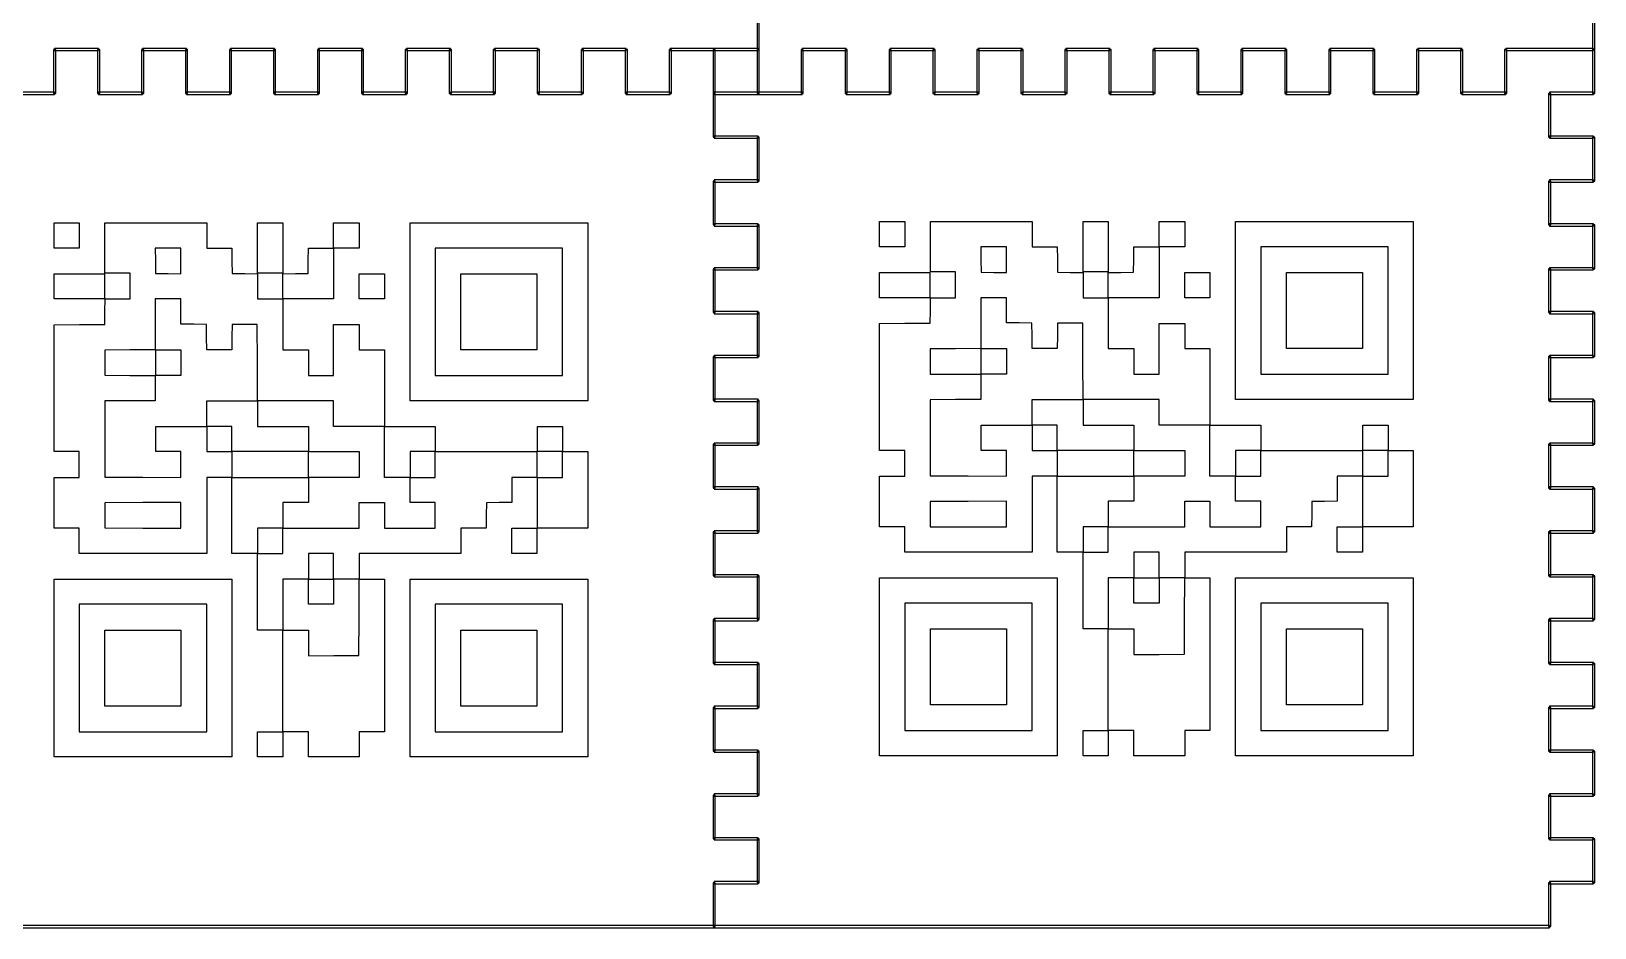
# Model space of a CAD drawing. Extents: x 6 to 181, y 10 to 127.
# Drawn here: x 73.9 to 180.8, y 9.6 to 70.9 of the extents above; entities that cross this region are included whole.
import ezdxf

# ---------------------------------------------------------------- set-up
doc = ezdxf.new("R2010")
doc.units = 0
doc.layers.add('Lag_1', color=7, linetype='CONTINUOUS')

msp = doc.modelspace()

# ---------------------------------------------------------------- linework, layer by layer
at = {"layer": 'Lag_1', "color": 7}
for points in [[(123.520745, 72.610016), (123.520745, 69.614041), (123.670905, 69.614041), (123.670905, 72.610016)], [(180.640456, 72.610016), (180.640456, 69.614041), (180.790616, 69.614041), (180.790616, 72.610016)], [(75.41972, 69.614041), (75.41972, 66.618365), (75.570173, 66.618365), (75.570173, 69.614041)], [(75.4948, 69.689159), (75.4948, 69.539222), (78.501224, 69.539222), (78.501224, 69.689159)], [(78.426144, 69.614041), (78.426144, 66.618365), (78.576304, 66.618365), (78.576304, 69.614041)], [(81.432275, 69.614041), (81.432275, 66.618365), (81.582728, 66.618365), (81.582728, 69.614041)], [(81.507648, 69.689159), (81.507648, 69.539222), (84.513779, 69.539222), (84.513779, 69.689159)], [(84.438699, 69.614041), (84.438699, 66.618365), (84.588859, 66.618365), (84.588859, 69.614041)], [(87.445123, 69.614041), (87.445123, 66.618365), (87.595283, 66.618365), (87.595283, 69.614041)], [(87.520203, 69.689159), (87.520203, 69.539222), (90.526334, 69.539222), (90.526334, 69.689159)], [(90.451254, 69.614041), (90.451254, 66.618365), (90.601707, 66.618365), (90.601707, 69.614041)], [(93.457678, 69.614041), (93.457678, 66.618365), (93.607838, 66.618365), (93.607838, 69.614041)], [(93.532758, 69.689159), (93.532758, 69.539222), (96.539182, 69.539222), (96.539182, 69.689159)], [(96.463809, 69.614041), (96.463809, 66.618365), (96.614262, 66.618365), (96.614262, 69.614041)], [(99.470233, 69.614041), (99.470233, 66.618365), (99.620393, 66.618365), (99.620393, 69.614041)], [(99.545313, 69.689159), (99.545313, 69.539222), (102.551736, 69.539222), (102.551736, 69.689159)], [(102.476657, 69.614041), (102.476657, 66.618365), (102.626816, 66.618365), (102.626816, 69.614041)], [(105.482789, 69.614041), (105.482789, 66.618365), (105.632949, 66.618365), (105.632949, 69.614041)], [(105.557869, 69.689159), (105.557869, 69.539222), (108.564292, 69.539222), (108.564292, 69.689159)], [(108.489212, 69.614041), (108.489212, 66.618365), (108.639372, 66.618365), (108.639372, 69.614041)], [(111.495343, 69.614041), (111.495343, 66.618365), (111.645795, 66.618365), (111.645795, 69.614041)], [(111.570715, 69.689159), (111.570715, 69.539222), (114.576846, 69.539222), (114.576846, 69.689159)], [(114.501766, 69.614041), (114.501766, 66.618365), (114.651926, 66.618365), (114.651926, 69.614041)], [(117.507898, 69.614041), (117.507898, 66.618365), (117.658351, 66.618365), (117.658351, 69.614041)], [(117.583271, 69.689159), (117.583271, 69.539222), (120.589402, 69.539222), (120.589402, 69.689159)], [(120.514322, 69.614041), (120.514322, 66.618365), (120.664482, 66.618365), (120.664482, 69.614041)], [(120.589402, 69.689159), (120.589402, 69.539222), (123.595825, 69.539222), (123.595825, 69.689159)], [(123.520745, 69.614041), (123.520745, 66.618365), (123.670905, 66.618365), (123.670905, 69.614041)], [(126.526877, 69.614041), (126.526877, 66.618365), (126.677037, 66.618365), (126.677037, 69.614041)], [(126.601957, 69.689159), (126.601957, 69.539222), (129.608381, 69.539222), (129.608381, 69.689159)], [(129.533301, 69.614041), (129.533301, 66.618365), (129.68346, 66.618365), (129.68346, 69.614041)], [(132.539724, 69.614041), (132.539724, 66.618365), (132.689884, 66.618365), (132.689884, 69.614041)], [(132.614804, 69.689159), (132.614804, 69.539222), (135.620936, 69.539222), (135.620936, 69.689159)], [(135.545856, 69.614041), (135.545856, 66.618365), (135.696016, 66.618365), (135.696016, 69.614041)], [(138.552279, 69.614041), (138.552279, 66.618365), (138.702439, 66.618365), (138.702439, 69.614041)], [(138.627359, 69.689159), (138.627359, 69.539222), (141.633783, 69.539222), (141.633783, 69.689159)], [(141.55841, 69.614041), (141.55841, 66.618365), (141.708863, 66.618365), (141.708863, 69.614041)], [(144.564835, 69.614041), (144.564835, 66.618365), (144.714995, 66.618365), (144.714995, 69.614041)], [(144.639915, 69.689159), (144.639915, 69.539222), (147.646338, 69.539222), (147.646338, 69.689159)], [(147.570966, 69.614041), (147.570966, 66.618365), (147.721418, 66.618365), (147.721418, 69.614041)], [(150.577389, 69.614041), (150.577389, 66.618365), (150.727549, 66.618365), (150.727549, 69.614041)], [(150.652469, 69.689159), (150.652469, 69.539222), (153.658894, 69.539222), (153.658894, 69.689159)], [(153.583814, 69.614041), (153.583814, 66.618365), (153.733974, 66.618365), (153.733974, 69.614041)], [(156.589945, 69.614041), (156.589945, 66.618365), (156.740104, 66.618365), (156.740104, 69.614041)], [(156.665025, 69.689159), (156.665025, 69.539222), (159.671448, 69.539222), (159.671448, 69.689159)], [(159.596368, 69.614041), (159.596368, 66.618365), (159.746528, 66.618365), (159.746528, 69.614041)], [(162.602793, 69.614041), (162.602793, 66.618365), (162.752953, 66.618365), (162.752953, 69.614041)], [(162.677873, 69.689159), (162.677873, 69.539222), (165.684003, 69.539222), (165.684003, 69.689159)], [(165.608924, 69.614041), (165.608924, 66.618365), (165.759083, 66.618365), (165.759083, 69.614041)], [(168.615347, 69.614041), (168.615347, 66.618365), (168.765507, 66.618365), (168.765507, 69.614041)], [(168.690427, 69.689159), (168.690427, 69.539222), (171.696852, 69.539222), (171.696852, 69.689159)], [(171.621478, 69.614041), (171.621478, 66.618365), (171.771932, 66.618365), (171.771932, 69.614041)], [(174.627902, 69.614041), (174.627902, 66.618365), (174.778062, 66.618365), (174.778062, 69.614041)], [(174.702982, 69.689159), (174.702982, 69.539222), (180.715536, 69.539222), (180.715536, 69.689159)], [(180.640456, 69.614041), (180.640456, 66.618365), (180.790616, 66.618365), (180.790616, 69.614041)], [(72.48867, 66.693184), (72.48867, 66.543546), (75.4948, 66.543546), (75.4948, 66.693184)], [(78.501224, 66.693184), (78.501224, 66.543546), (81.507648, 66.543546), (81.507648, 66.693184)], [(84.513779, 66.693184), (84.513779, 66.543546), (87.520203, 66.543546), (87.520203, 66.693184)], [(90.526334, 66.693184), (90.526334, 66.543546), (93.532758, 66.543546), (93.532758, 66.693184)], [(96.539182, 66.693184), (96.539182, 66.543546), (99.545313, 66.543546), (99.545313, 66.693184)], [(102.551736, 66.693184), (102.551736, 66.543546), (105.557869, 66.543546), (105.557869, 66.693184)], [(108.564292, 66.693184), (108.564292, 66.543546), (111.570715, 66.543546), (111.570715, 66.693184)], [(114.576846, 66.693184), (114.576846, 66.543546), (117.583271, 66.543546), (117.583271, 66.693184)], [(120.514322, 66.618365), (120.514322, 63.622689), (120.664482, 63.622689), (120.664482, 66.618365)], [(120.589402, 66.693184), (120.589402, 66.543546), (123.595825, 66.543546), (123.595825, 66.693184)], [(123.595825, 66.693184), (123.595825, 66.543546), (126.601957, 66.543546), (126.601957, 66.693184)], [(129.608381, 66.693184), (129.608381, 66.543546), (132.614804, 66.543546), (132.614804, 66.693184)], [(135.620936, 66.693184), (135.620936, 66.543546), (138.627359, 66.543546), (138.627359, 66.693184)], [(141.633783, 66.693184), (141.633783, 66.543546), (144.639915, 66.543546), (144.639915, 66.693184)], [(147.646338, 66.693184), (147.646338, 66.543546), (150.652469, 66.543546), (150.652469, 66.693184)], [(153.658894, 66.693184), (153.658894, 66.543546), (156.665025, 66.543546), (156.665025, 66.693184)], [(159.671448, 66.693184), (159.671448, 66.543546), (162.677873, 66.543546), (162.677873, 66.693184)], [(165.684003, 66.693184), (165.684003, 66.543546), (168.690427, 66.543546), (168.690427, 66.693184)], [(171.696852, 66.693184), (171.696852, 66.543546), (174.702982, 66.543546), (174.702982, 66.693184)], [(177.634033, 66.618365), (177.634033, 63.622689), (177.784486, 63.622689), (177.784486, 66.618365)], [(177.709406, 66.693184), (177.709406, 66.543546), (180.715536, 66.543546), (180.715536, 66.693184)], [(120.589402, 63.697508), (120.589402, 63.54787), (123.595825, 63.54787), (123.595825, 63.697508)], [(123.520745, 63.622689), (123.520745, 60.626998), (123.670905, 60.626998), (123.670905, 63.622689)], [(177.709406, 63.697508), (177.709406, 63.54787), (180.715536, 63.54787), (180.715536, 63.697508)], [(180.640456, 63.622689), (180.640456, 60.626998), (180.790616, 60.626998), (180.790616, 63.622689)], [(120.514322, 60.626998), (120.514322, 57.631023), (120.664482, 57.631023), (120.664482, 60.626998)], [(120.589402, 60.701817), (120.589402, 60.552179), (123.595825, 60.552179), (123.595825, 60.701817)], [(177.634033, 60.626998), (177.634033, 57.631023), (177.784486, 57.631023), (177.784486, 60.626998)], [(177.709406, 60.701817), (177.709406, 60.552179), (180.715536, 60.552179), (180.715536, 60.701817)], [(96.320015, 56.912145), (96.320015, 56.05277), (95.441107, 56.05277), (94.562201, 56.05277), (94.562201, 54.31449), (94.562201, 52.57621), (92.823922, 52.57621), (91.085641, 52.57621), (91.085641, 50.83793), (91.085641, 49.09965), (91.964547, 49.09965), (92.843453, 49.09965), (92.843453, 48.220744), (92.843453, 47.341838), (93.702827, 47.341838), (94.562201, 47.341838), (94.562201, 49.080118), (94.562201, 50.818399), (95.441107, 50.818399), (96.320015, 50.818399), (96.320015, 49.959024), (96.320015, 49.09965), (97.179385, 49.09965), (98.038764, 49.09965), (98.038764, 46.482469), (98.038764, 43.865281), (99.777043, 43.865281), (101.515322, 43.865281), (101.515322, 43.005901), (101.515322, 42.146532), (104.991879, 42.146532), (108.468447, 42.146532), (108.468447, 41.267622), (108.468447, 40.388723), (107.609068, 40.388723), (106.749698, 40.388723), (106.749698, 39.530093), (106.749698, 38.671464), (105.880549, 38.660964), (105.011409, 38.650464), (105.000909, 37.781325), (104.990409, 36.912185), (104.13178, 36.912185), (103.273151, 36.912185), (103.273151, 36.052816), (103.273151, 35.193436), (99.796593, 35.193436), (96.320035, 35.193436), (96.320035, 34.314537), (96.320035, 33.435628), (97.179405, 33.435628), (98.038784, 33.435628), (98.038784, 28.220791), (98.038784, 23.005945), (97.179405, 23.005945), (96.320035, 23.005945), (96.320035, 22.146575), (96.320035, 21.287196), (94.581752, 21.287196), (92.843473, 21.287196), (92.843473, 22.146575), (92.843473, 23.005945), (91.964567, 23.005945), (91.085661, 23.005945), (91.085661, 22.146575), (91.085661, 21.287196), (90.226286, 21.287196), (89.366912, 21.287196), (89.366912, 22.146575), (89.366912, 23.005945), (90.226286, 23.005945), (91.085661, 23.005945), (91.085661, 26.482512), (91.085661, 29.95907), (90.226286, 29.95907), (89.366912, 29.95907), (89.366912, 32.576258), (89.366912, 35.193436), (88.487987, 35.193436), (87.609081, 35.193436), (87.609081, 37.791095), (87.609081, 40.388753), (86.749707, 40.388753), (85.890332, 40.388753), (85.890332, 37.791095), (85.890332, 35.193436), (81.534866, 35.193436), (77.1794, 35.193436), (77.1794, 36.052816), (77.1794, 36.912185), (76.320026, 36.912185), (75.460651, 36.912185), (75.460651, 38.650464), (75.460651, 40.388753), (76.320026, 40.388753), (77.1794, 40.388753), (77.1794, 41.267652), (77.1794, 42.146562), (76.320026, 42.146562), (75.460651, 42.146562), (75.460651, 46.482089), (75.460651, 50.817616), (77.189166, 50.827786), (78.917681, 50.837956), (78.928191, 51.707095), (78.938701, 52.576236), (79.797327, 52.576236), (80.655955, 52.576236), (80.655955, 53.455115), (80.655955, 54.334022), (79.796586, 54.334022), (78.937212, 54.334022), (78.937212, 56.05277), (78.937212, 57.771519), (82.413772, 57.771519), (85.890332, 57.771519), (85.890332, 56.912145), (85.890332, 56.05277), (86.74896, 56.05277), (87.607586, 56.05277), (87.618096, 55.18363), (87.628606, 54.31449), (88.497747, 54.30398), (89.366886, 54.29347), (89.366886, 53.434843), (89.366886, 52.576216), (90.22626, 52.576216), (91.085635, 52.576216), (91.085635, 53.434837), (91.085635, 54.293464), (91.954775, 54.303974), (92.823916, 54.314484), (92.834426, 55.183624), (92.844936, 56.052764), (93.703562, 56.052764), (94.562189, 56.052764), (94.562189, 56.912139), (94.562189, 57.771513), (95.441095, 57.771513), (96.320005, 57.771513)], [(77.1794, 56.912145), (77.1794, 56.05277), (76.320026, 56.05277), (75.460651, 56.05277), (75.460651, 56.912145), (75.460651, 57.771519), (76.320026, 57.771519), (77.1794, 57.771519)], [(91.085641, 56.05277), (91.085641, 54.334022), (90.226266, 54.334022), (89.366892, 54.334022), (89.366892, 56.05277), (89.366892, 57.771519), (90.226266, 57.771519), (91.085641, 57.771519)], [(111.945005, 51.697304), (111.945005, 45.623089), (105.870789, 45.623089), (99.796573, 45.623089), (99.796573, 51.697304), (99.796573, 57.771519), (105.870789, 57.771519), (111.945005, 57.771519)], [(152.758367, 56.997995), (152.758367, 56.13862), (151.879458, 56.13862), (151.000549, 56.13862), (151.000549, 54.400339), (151.000549, 52.66206), (149.26227, 52.66206), (147.523991, 52.66206), (147.523991, 50.92378), (147.523991, 49.1855), (148.4029, 49.1855), (149.2818, 49.1855), (149.2818, 48.306594), (149.2818, 47.427688), (150.141179, 47.427688), (151.000549, 47.427688), (151.000549, 49.165968), (151.000549, 50.904249), (151.879458, 50.904249), (152.758367, 50.904249), (152.758367, 50.044874), (152.758367, 49.1855), (153.617737, 49.1855), (154.477116, 49.1855), (154.477116, 46.568319), (154.477116, 43.95113), (156.215395, 43.95113), (157.953674, 43.95113), (157.953674, 43.091751), (157.953674, 42.232382), (161.430232, 42.232382), (164.906789, 42.232382), (164.906789, 41.353472), (164.906789, 40.474573), (164.04742, 40.474573), (163.18804, 40.474573), (163.18804, 39.615943), (163.18804, 38.757314), (162.318901, 38.746814), (161.449762, 38.736314), (161.439262, 37.867175), (161.428762, 36.998035), (160.570132, 36.998035), (159.711503, 36.998035), (159.711503, 36.138666), (159.711503, 35.279286), (156.234945, 35.279286), (152.758387, 35.279286), (152.758387, 34.400387), (152.758387, 33.521477), (153.617757, 33.521477), (154.477136, 33.521477), (154.477136, 28.306641), (154.477136, 23.091794), (153.617757, 23.091794), (152.758387, 23.091794), (152.758387, 22.232425), (152.758387, 21.373046), (151.020109, 21.373046), (149.28182, 21.373046), (149.28182, 22.232425), (149.28182, 23.091794), (148.40292, 23.091794), (147.524011, 23.091794), (147.524011, 22.232425), (147.524011, 21.373046), (146.664641, 21.373046), (145.805262, 21.373046), (145.805262, 22.232425), (145.805262, 23.091794), (146.664641, 23.091794), (147.524011, 23.091794), (147.524011, 26.568362), (147.524011, 30.04492), (146.664641, 30.04492), (145.805262, 30.04492), (145.805262, 32.662108), (145.805262, 35.279286), (144.926363, 35.279286), (144.047453, 35.279286), (144.047453, 37.876945), (144.047453, 40.474603), (143.188074, 40.474603), (142.328704, 40.474603), (142.328704, 37.876945), (142.328704, 35.279286), (137.973237, 35.279286), (133.61777, 35.279286), (133.61777, 36.138666), (133.61777, 36.998035), (132.758401, 36.998035), (131.899021, 36.998035), (131.899021, 38.736314), (131.899021, 40.474603), (132.758401, 40.474603), (133.61777, 40.474603), (133.61777, 41.353502), (133.61777, 42.232412), (132.758401, 42.232412), (131.899021, 42.232412), (131.899021, 46.567939), (131.899021, 50.903466), (133.62754, 50.913636), (135.356049, 50.923806), (135.366549, 51.792945), (135.377049, 52.662086), (136.235678, 52.662086), (137.094298, 52.662086), (137.094298, 53.540991), (137.094298, 54.419897), (136.234928, 54.419897), (135.375549, 54.419897), (135.375549, 56.138646), (135.375549, 57.857395), (138.852117, 57.857395), (142.328674, 57.857395), (142.328674, 56.998021), (142.328674, 56.138646), (143.187304, 56.138646), (144.045933, 56.138646), (144.056433, 55.269506), (144.066933, 54.400365), (144.936073, 54.389855), (145.805212, 54.379345), (145.805212, 53.520719), (145.805212, 52.662092), (146.664591, 52.662092), (147.523961, 52.662092), (147.523961, 53.520687), (147.523961, 54.379313), (148.3931, 54.389823), (149.26224, 54.400333), (149.27274, 55.269474), (149.28324, 56.138614), (150.141869, 56.138614), (151.000489, 56.138614), (151.000489, 56.997989), (151.000489, 57.857363), (151.879398, 57.857363), (152.758307, 57.857363)], [(133.61777, 56.997995), (133.61777, 56.13862), (132.758401, 56.13862), (131.899021, 56.13862), (131.899021, 56.997995), (131.899021, 57.857369), (132.758401, 57.857369), (133.61777, 57.857369)], [(147.524011, 56.13862), (147.524011, 54.419871), (146.664641, 54.419871), (145.805262, 54.419871), (145.805262, 56.13862), (145.805262, 57.857369), (146.664641, 57.857369), (147.524011, 57.857369)], [(168.383357, 51.783154), (168.383357, 45.708939), (162.309141, 45.708939), (156.234925, 45.708939), (156.234925, 51.783154), (156.234925, 57.857369), (162.309141, 57.857369), (168.383357, 57.857369)], [(120.589402, 57.706141), (120.589402, 57.556204), (123.595825, 57.556204), (123.595825, 57.706141)], [(123.520745, 57.631023), (123.520745, 54.635347), (123.670905, 54.635347), (123.670905, 57.631023)], [(177.709406, 57.706141), (177.709406, 57.556204), (180.715536, 57.556204), (180.715536, 57.706141)], [(180.640456, 57.631023), (180.640456, 54.635347), (180.790616, 54.635347), (180.790616, 57.631023)], [(82.383728, 55.18363), (82.394238, 54.31449), (83.263378, 54.30398), (84.132517, 54.29347), (84.132517, 55.173117), (84.132517, 56.05277), (83.252868, 56.05277), (82.373215, 56.05277)], [(101.515322, 51.697304), (101.515322, 47.341838), (105.870789, 47.341838), (110.226256, 47.341838), (110.226256, 51.697304), (110.226256, 56.05277), (105.870789, 56.05277), (101.515322, 56.05277)], [(138.822077, 55.26948), (138.832577, 54.400339), (139.701716, 54.389829), (140.570856, 54.379319), (140.570856, 55.258973), (140.570856, 56.138626), (139.691196, 56.138626), (138.811547, 56.138626)], [(157.953674, 51.783154), (157.953674, 47.427688), (162.309141, 47.427688), (166.664608, 47.427688), (166.664608, 51.783154), (166.664608, 56.13862), (162.309141, 56.13862), (157.953674, 56.13862)], [(120.514322, 54.635347), (120.514322, 51.639671), (120.664482, 51.639671), (120.664482, 54.635347)], [(120.589402, 54.710166), (120.589402, 54.560528), (123.595825, 54.560528), (123.595825, 54.710166)], [(177.634033, 54.635347), (177.634033, 51.639671), (177.784486, 51.639671), (177.784486, 54.635347)], [(177.709406, 54.710166), (177.709406, 54.560528), (180.715536, 54.560528), (180.715536, 54.710166)], [(78.898149, 53.435584), (78.898149, 52.57621), (77.1794, 52.57621), (75.460651, 52.57621), (75.460651, 53.435584), (75.460651, 54.294959), (77.1794, 54.294959), (78.898149, 54.294959)], [(98.038764, 53.435584), (98.038764, 52.57621), (97.179385, 52.57621), (96.320015, 52.57621), (96.320015, 53.435584), (96.320015, 54.294959), (97.179385, 54.294959), (98.038764, 54.294959)], [(108.468447, 51.697304), (108.468447, 49.09965), (105.870789, 49.09965), (103.273131, 49.09965), (103.273131, 51.697304), (103.273131, 54.294959), (105.870789, 54.294959), (108.468447, 54.294959)], [(135.336519, 53.521434), (135.336519, 52.66206), (133.61777, 52.66206), (131.899021, 52.66206), (131.899021, 53.521434), (131.899021, 54.380808), (133.61777, 54.380808), (135.336519, 54.380808)], [(154.477136, 53.521434), (154.477136, 52.66206), (153.617757, 52.66206), (152.758387, 52.66206), (152.758387, 53.521434), (152.758387, 54.380808), (153.617757, 54.380808), (154.477136, 54.380808)], [(164.906789, 51.783154), (164.906789, 49.1855), (162.309141, 49.1855), (159.711483, 49.1855), (159.711483, 51.783154), (159.711483, 54.380808), (162.309141, 54.380808), (164.906789, 54.380808)], [(82.374728, 50.838336), (82.374728, 49.100462), (80.646213, 49.090292), (78.917699, 49.080122), (78.917699, 48.220748), (78.917699, 47.361368), (80.646213, 47.351168), (82.374728, 47.340968), (82.374728, 46.482409), (82.374728, 45.623839), (80.646213, 45.613639), (78.917699, 45.603439), (78.917699, 43.005781), (78.917699, 40.408133), (81.525119, 40.398033), (84.132538, 40.388033), (84.132538, 41.267212), (84.132538, 42.146402), (83.273164, 42.146402), (82.41379, 42.146402), (82.41379, 43.005771), (82.41379, 43.865151), (84.15207, 43.865151), (85.89035, 43.865151), (85.89035, 43.005771), (85.89035, 42.146402), (86.749725, 42.146402), (87.609099, 42.146402), (87.609099, 41.267492), (87.609099, 40.388593), (90.226284, 40.388593), (92.843471, 40.388593), (92.843471, 39.529213), (92.843471, 38.669844), (91.964565, 38.669844), (91.085659, 38.669844), (91.085659, 37.790935), (91.085659, 36.912025), (90.226284, 36.912025), (89.36691, 36.912025), (89.36691, 36.052656), (89.36691, 35.193276), (90.226284, 35.193276), (91.085659, 35.193276), (91.085659, 36.052656), (91.085659, 36.912025), (93.702845, 36.912025), (96.320035, 36.912025), (96.320035, 37.790935), (96.320035, 38.669844), (97.179405, 38.669844), (98.038784, 38.669844), (98.038784, 37.790935), (98.038784, 36.912025), (99.777063, 36.912025), (101.515342, 36.912025), (101.515342, 37.790935), (101.515342, 38.669844), (100.655972, 38.669844), (99.796593, 38.669844), (99.796593, 39.529213), (99.796593, 40.388593), (100.655972, 40.388593), (101.515342, 40.388593), (101.515342, 41.267492), (101.515342, 42.146402), (100.655972, 42.146402), (99.796593, 42.146402), (99.796593, 41.267492), (99.796593, 40.388593), (98.917684, 40.388593), (98.038784, 40.388593), (98.038784, 42.126872), (98.038784, 43.865151), (96.300505, 43.865151), (94.562219, 43.865151), (94.562219, 44.74405), (94.562219, 45.622959), (91.964842, 45.622959), (89.367464, 45.622959), (89.357424, 48.230384), (89.347384, 50.837804), (88.48801, 50.837804), (87.628635, 50.837804), (87.618125, 49.968663), (87.607615, 49.099524), (86.749736, 49.099524), (85.891856, 49.099524), (85.881346, 49.968663), (85.870836, 50.837804), (85.001696, 50.848314), (84.132556, 50.858824), (84.132556, 51.71745), (84.132556, 52.576078), (83.25365, 52.576078), (82.374745, 52.576078)], [(138.813077, 50.924186), (138.813077, 49.186312), (137.084568, 49.176142), (135.356049, 49.165972), (135.356049, 48.306598), (135.356049, 47.447218), (137.084568, 47.437018), (138.813077, 47.426818), (138.813077, 46.568259), (138.813077, 45.709689), (137.084568, 45.699489), (135.356049, 45.689289), (135.356049, 43.091631), (135.356049, 40.493983), (137.963477, 40.483983), (140.570896, 40.473983), (140.570896, 41.353162), (140.570896, 42.232352), (139.711516, 42.232352), (138.852147, 42.232352), (138.852147, 43.091721), (138.852147, 43.9511), (140.590426, 43.9511), (142.328704, 43.9511), (142.328704, 43.091721), (142.328704, 42.232352), (143.188074, 42.232352), (144.047453, 42.232352), (144.047453, 41.353442), (144.047453, 40.474543), (146.664641, 40.474543), (149.28182, 40.474543), (149.28182, 39.615163), (149.28182, 38.755794), (148.40292, 38.755794), (147.524011, 38.755794), (147.524011, 37.876885), (147.524011, 36.997975), (146.664641, 36.997975), (145.805262, 36.997975), (145.805262, 36.138606), (145.805262, 35.279226), (146.664641, 35.279226), (147.524011, 35.279226), (147.524011, 36.138606), (147.524011, 36.997975), (150.141199, 36.997975), (152.758387, 36.997975), (152.758387, 37.876885), (152.758387, 38.755794), (153.617757, 38.755794), (154.477136, 38.755794), (154.477136, 37.876885), (154.477136, 36.997975), (156.215415, 36.997975), (157.953694, 36.997975), (157.953694, 37.876885), (157.953694, 38.755794), (157.094314, 38.755794), (156.234945, 38.755794), (156.234945, 39.615163), (156.234945, 40.474543), (157.094314, 40.474543), (157.953694, 40.474543), (157.953694, 41.353442), (157.953694, 42.232352), (157.094314, 42.232352), (156.234945, 42.232352), (156.234945, 41.353442), (156.234945, 40.474543), (155.356036, 40.474543), (154.477136, 40.474543), (154.477136, 42.212822), (154.477136, 43.9511), (152.738857, 43.9511), (151.000569, 43.9511), (151.000569, 44.83), (151.000569, 45.708909), (148.4032, 45.708909), (145.805822, 45.708909), (145.795722, 48.316334), (145.785722, 50.923754), (144.926353, 50.923754), (144.066973, 50.923754), (144.056473, 50.054613), (144.045973, 49.185474), (143.188084, 49.185474), (142.330204, 49.185474), (142.319704, 50.054613), (142.309204, 50.923754), (141.440065, 50.934264), (140.570926, 50.944774), (140.570926, 51.8034), (140.570926, 52.662028), (139.692016, 52.662028), (138.813107, 52.662028)], [(120.589402, 51.71449), (120.589402, 51.564852), (123.595825, 51.564852), (123.595825, 51.71449)], [(123.520745, 51.639671), (123.520745, 48.64398), (123.670905, 48.64398), (123.670905, 51.639671)], [(177.709406, 51.71449), (177.709406, 51.564852), (180.715536, 51.564852), (180.715536, 51.71449)], [(180.640456, 51.639671), (180.640456, 48.64398), (180.790616, 48.64398), (180.790616, 51.639671)], [(140.570896, 48.306594), (140.570896, 47.427688), (139.711516, 47.427688), (138.852147, 47.427688), (138.852147, 48.306594), (138.852147, 49.1855), (139.711516, 49.1855), (140.570896, 49.1855)], [(84.132538, 48.220744), (84.132538, 47.341838), (83.273164, 47.341838), (82.41379, 47.341838), (82.41379, 48.220744), (82.41379, 49.09965), (83.273164, 49.09965), (84.132538, 49.09965)], [(120.514322, 48.64398), (120.514322, 45.64802), (120.664482, 45.64802), (120.664482, 48.64398)], [(120.589402, 48.718799), (120.589402, 48.569161), (123.595825, 48.569161), (123.595825, 48.718799)], [(177.634033, 48.64398), (177.634033, 45.64802), (177.784486, 45.64802), (177.784486, 48.64398)], [(177.709406, 48.718799), (177.709406, 48.569161), (180.715536, 48.569161), (180.715536, 48.718799)], [(89.36691, 44.74418), (89.36691, 43.865281), (91.105191, 43.865281), (92.843471, 43.865281), (92.843471, 43.005901), (92.843471, 42.146532), (94.58175, 42.146532), (96.320035, 42.146532), (96.320035, 41.267622), (96.320035, 40.388723), (94.58175, 40.388723), (92.843471, 40.388723), (92.843471, 41.267622), (92.843471, 42.146532), (90.226266, 42.146532), (87.609081, 42.146532), (87.609081, 43.005901), (87.609081, 43.865281), (86.749707, 43.865281), (85.890332, 43.865281), (85.890332, 44.74418), (85.890332, 45.623089), (87.628612, 45.623089), (89.366892, 45.623089)], [(120.589402, 45.723123), (120.589402, 45.573201), (123.595825, 45.573201), (123.595825, 45.723123)], [(123.520745, 45.64802), (123.520745, 42.652329), (123.670905, 42.652329), (123.670905, 45.64802)], [(145.805262, 44.83003), (145.805262, 43.95113), (147.543541, 43.95113), (149.28182, 43.95113), (149.28182, 43.091751), (149.28182, 42.232382), (151.020109, 42.232382), (152.758387, 42.232382), (152.758387, 41.353472), (152.758387, 40.474573), (151.020109, 40.474573), (149.28182, 40.474573), (149.28182, 41.353472), (149.28182, 42.232382), (146.664641, 42.232382), (144.047453, 42.232382), (144.047453, 43.091751), (144.047453, 43.95113), (143.188074, 43.95113), (142.328704, 43.95113), (142.328704, 44.83003), (142.328704, 45.708939), (144.066983, 45.708939), (145.805262, 45.708939)], [(177.709406, 45.723123), (177.709406, 45.573201), (180.715536, 45.573201), (180.715536, 45.723123)], [(180.640456, 45.64802), (180.640456, 42.652329), (180.790616, 42.652329), (180.790616, 45.64802)], [(110.226256, 43.005901), (110.226256, 42.146532), (111.085625, 42.146532), (111.945005, 42.146532), (111.945005, 39.529343), (111.945005, 36.912155), (110.226256, 36.912155), (108.507507, 36.912155), (108.507507, 38.650434), (108.507507, 40.388723), (109.366877, 40.388723), (110.226256, 40.388723), (110.226256, 41.267622), (110.226256, 42.146532), (109.366877, 42.146532), (108.507507, 42.146532), (108.507507, 43.005901), (108.507507, 43.865281), (109.366877, 43.865281), (110.226256, 43.865281)], [(166.664628, 43.091751), (166.664628, 42.232382), (167.523997, 42.232382), (168.383377, 42.232382), (168.383377, 39.615193), (168.383377, 36.998005), (166.664628, 36.998005), (164.945879, 36.998005), (164.945879, 38.736284), (164.945879, 40.474573), (165.805249, 40.474573), (166.664628, 40.474573), (166.664628, 41.353472), (166.664628, 42.232382), (165.805249, 42.232382), (164.945879, 42.232382), (164.945879, 43.091751), (164.945879, 43.95113), (165.805249, 43.95113), (166.664628, 43.95113)], [(120.514322, 42.652329), (120.514322, 39.655187), (120.664482, 39.655187), (120.664482, 42.652329)], [(120.589402, 42.727148), (120.589402, 42.57751), (123.595825, 42.57751), (123.595825, 42.727148)], [(177.634033, 42.652329), (177.634033, 39.655187), (177.784486, 39.655187), (177.784486, 42.652329)], [(177.709406, 42.727148), (177.709406, 42.57751), (180.715536, 42.57751), (180.715536, 42.727148)], [(120.589402, 39.730006), (120.589402, 39.580368), (123.595825, 39.580368), (123.595825, 39.730006)], [(123.520745, 39.655187), (123.520745, 36.659511), (123.670905, 36.659511), (123.670905, 39.655187)], [(177.709406, 39.730006), (177.709406, 39.580368), (180.715536, 39.580368), (180.715536, 39.730006)], [(180.640456, 39.655187), (180.640456, 36.659511), (180.790616, 36.659511), (180.790616, 39.655187)], [(78.917699, 37.791065), (78.917699, 36.931685), (81.525119, 36.921685), (84.132538, 36.911685), (84.132538, 37.791145), (84.132538, 38.670604), (81.525119, 38.660604), (78.917699, 38.650504)], [(135.356049, 37.876915), (135.356049, 37.017535), (137.963477, 37.007535), (140.570896, 36.997535), (140.570896, 37.876995), (140.570896, 38.756454), (137.963477, 38.746454), (135.356049, 38.736454)], [(108.468447, 36.052786), (108.468447, 35.193406), (107.609068, 35.193406), (106.749698, 35.193406), (106.749698, 36.052786), (106.749698, 36.912155), (107.609068, 36.912155), (108.468447, 36.912155)], [(120.514322, 36.659511), (120.514322, 33.663536), (120.664482, 33.663536), (120.664482, 36.659511)], [(120.589402, 36.73433), (120.589402, 36.584393), (123.595825, 36.584393), (123.595825, 36.73433)], [(164.906809, 36.138636), (164.906809, 35.279256), (164.04744, 35.279256), (163.18806, 35.279256), (163.18806, 36.138636), (163.18806, 36.998005), (164.04744, 36.998005), (164.906809, 36.998005)], [(177.634033, 36.659511), (177.634033, 33.663536), (177.784486, 33.663536), (177.784486, 36.659511)], [(177.709406, 36.73433), (177.709406, 36.584393), (180.715536, 36.584393), (180.715536, 36.73433)], [(149.28182, 34.400357), (149.28182, 33.521447), (148.40292, 33.521447), (147.524011, 33.521447), (147.524011, 31.783169), (147.524011, 30.04489), (148.40292, 30.04489), (149.28182, 30.04489), (149.28182, 29.16558), (149.28182, 28.286261), (151.010339, 28.296461), (152.738857, 28.306661), (152.748857, 30.914079), (152.758857, 33.521497), (151.879678, 33.521497), (151.000489, 33.521497), (151.000489, 34.400407), (151.000489, 35.279306), (150.141119, 35.279306), (149.28174, 35.279306)], [(92.843471, 34.314507), (92.843471, 33.435598), (91.964565, 33.435598), (91.085659, 33.435598), (91.085659, 31.697319), (91.085659, 29.95904), (91.964565, 29.95904), (92.843471, 29.95904), (92.843471, 29.07973), (92.843471, 28.200411), (94.571985, 28.210611), (96.300505, 28.220811), (96.310505, 30.828229), (96.320505, 33.435648), (95.441322, 33.435648), (94.562139, 33.435648), (94.562139, 34.314557), (94.562139, 35.193456), (93.702827, 35.193456), (92.843453, 35.193456)], [(87.609081, 27.361382), (87.609081, 21.287166), (81.534866, 21.287166), (75.460651, 21.287166), (75.460651, 27.361382), (75.460651, 33.435598), (81.534866, 33.435598), (87.609081, 33.435598)], [(94.562219, 32.576228), (94.562219, 31.716849), (93.702827, 31.716849), (92.843453, 31.716849), (92.843453, 32.576228), (92.843453, 33.435598), (93.702827, 33.435598), (94.562201, 33.435598)], [(111.945005, 27.361382), (111.945005, 21.287166), (105.870789, 21.287166), (99.796573, 21.287166), (99.796573, 27.361382), (99.796573, 33.435598), (105.870789, 33.435598), (111.945005, 33.435598)], [(120.589402, 33.738654), (120.589402, 33.588717), (123.595825, 33.588717), (123.595825, 33.738654)], [(123.520745, 33.663536), (123.520745, 30.66786), (123.670905, 30.66786), (123.670905, 33.663536)], [(144.047453, 27.447232), (144.047453, 21.373016), (137.973237, 21.373016), (131.899021, 21.373016), (131.899021, 27.447232), (131.899021, 33.521447), (137.973237, 33.521447), (144.047453, 33.521447)], [(151.000569, 32.662078), (151.000569, 31.802699), (150.141199, 31.802699), (149.28182, 31.802699), (149.28182, 32.662078), (149.28182, 33.521447), (150.141199, 33.521447), (151.000569, 33.521447)], [(168.383377, 27.447232), (168.383377, 21.373016), (162.309161, 21.373016), (156.234945, 21.373016), (156.234945, 27.447232), (156.234945, 33.521447), (162.309161, 33.521447), (168.383377, 33.521447)], [(177.709406, 33.738654), (177.709406, 33.588717), (180.715536, 33.588717), (180.715536, 33.738654)], [(180.640456, 33.663536), (180.640456, 30.66786), (180.790616, 30.66786), (180.790616, 33.663536)], [(77.1794, 27.361382), (77.1794, 23.005915), (81.534866, 23.005915), (85.890332, 23.005915), (85.890332, 27.361382), (85.890332, 31.716849), (81.534866, 31.716849), (77.1794, 31.716849)], [(101.515322, 27.361382), (101.515322, 23.005915), (105.870789, 23.005915), (110.226256, 23.005915), (110.226256, 27.361382), (110.226256, 31.716849), (105.870789, 31.716849), (101.515322, 31.716849)], [(133.61777, 27.447232), (133.61777, 23.091764), (137.973237, 23.091764), (142.328704, 23.091764), (142.328704, 27.447232), (142.328704, 31.802699), (137.973237, 31.802699), (133.61777, 31.802699)], [(157.953694, 27.447232), (157.953694, 23.091764), (162.309161, 23.091764), (166.664628, 23.091764), (166.664628, 27.447232), (166.664628, 31.802699), (162.309161, 31.802699), (157.953694, 31.802699)], [(84.13252, 27.361382), (84.13252, 24.763733), (81.534866, 24.763733), (78.937212, 24.763733), (78.937212, 27.361382), (78.937212, 29.95904), (81.534866, 29.95904), (84.13252, 29.95904)], [(108.468447, 27.361382), (108.468447, 24.763733), (105.870789, 24.763733), (103.273131, 24.763733), (103.273131, 27.361382), (103.273131, 29.95904), (105.870789, 29.95904), (108.468447, 29.95904)], [(120.514322, 30.66786), (120.514322, 27.672184), (120.664482, 27.672184), (120.664482, 30.66786)], [(120.589402, 30.742679), (120.589402, 30.593041), (123.595825, 30.593041), (123.595825, 30.742679)], [(140.570896, 27.447232), (140.570896, 24.849583), (137.973237, 24.849583), (135.375579, 24.849583), (135.375579, 27.447232), (135.375579, 30.04489), (137.973237, 30.04489), (140.570896, 30.04489)], [(164.906809, 27.447232), (164.906809, 24.849583), (162.309161, 24.849583), (159.711503, 24.849583), (159.711503, 27.447232), (159.711503, 30.04489), (162.309161, 30.04489), (164.906809, 30.04489)], [(177.634033, 30.66786), (177.634033, 27.672184), (177.784486, 27.672184), (177.784486, 30.66786)], [(177.709406, 30.742679), (177.709406, 30.593041), (180.715536, 30.593041), (180.715536, 30.742679)], [(120.589402, 27.747003), (120.589402, 27.597365), (123.595825, 27.597365), (123.595825, 27.747003)], [(123.520745, 27.672184), (123.520745, 24.676493), (123.670905, 24.676493), (123.670905, 27.672184)], [(177.709406, 27.747003), (177.709406, 27.597365), (180.715536, 27.597365), (180.715536, 27.747003)], [(180.640456, 27.672184), (180.640456, 24.676493), (180.790616, 24.676493), (180.790616, 27.672184)], [(120.514322, 24.676493), (120.514322, 21.680518), (120.664482, 21.680518), (120.664482, 24.676493)], [(120.589402, 24.751312), (120.589402, 24.601674), (123.595825, 24.601674), (123.595825, 24.751312)], [(177.634033, 24.676493), (177.634033, 21.680518), (177.784486, 21.680518), (177.784486, 24.676493)], [(177.709406, 24.751312), (177.709406, 24.601674), (180.715536, 24.601674), (180.715536, 24.751312)], [(120.589402, 21.755636), (120.589402, 21.605699), (123.595825, 21.605699), (123.595825, 21.755636)], [(123.520745, 21.680518), (123.520745, 18.684842), (123.670905, 18.684842), (123.670905, 21.680518)], [(177.709406, 21.755636), (177.709406, 21.605699), (180.715536, 21.605699), (180.715536, 21.755636)], [(180.640456, 21.680518), (180.640456, 18.684842), (180.790616, 18.684842), (180.790616, 21.680518)], [(120.514322, 18.684842), (120.514322, 15.689166), (120.664482, 15.689166), (120.664482, 18.684842)], [(120.589402, 18.759661), (120.589402, 18.610023), (123.595825, 18.610023), (123.595825, 18.759661)], [(177.634033, 18.684842), (177.634033, 15.689166), (177.784486, 15.689166), (177.784486, 18.684842)], [(177.709406, 18.759661), (177.709406, 18.610023), (180.715536, 18.610023), (180.715536, 18.759661)], [(120.589402, 15.763985), (120.589402, 15.614347), (123.595825, 15.614347), (123.595825, 15.763985)], [(123.520745, 15.689166), (123.520745, 12.693475), (123.670905, 12.693475), (123.670905, 15.689166)], [(177.709406, 15.763985), (177.709406, 15.614347), (180.715536, 15.614347), (180.715536, 15.763985)], [(180.640456, 15.689166), (180.640456, 12.693475), (180.790616, 12.693475), (180.790616, 15.689166)], [(120.514322, 12.693475), (120.514322, 9.697515), (120.664482, 9.697515), (120.664482, 12.693475)], [(120.589402, 12.768294), (120.589402, 12.618656), (123.595825, 12.618656), (123.595825, 12.768294)], [(177.634033, 12.693475), (177.634033, 9.697515), (177.784486, 9.697515), (177.784486, 12.693475)], [(177.709406, 12.768294), (177.709406, 12.618656), (180.715536, 12.618656), (180.715536, 12.768294)], [(63.46969, 9.772618), (63.46969, 9.622696), (120.589402, 9.622696), (120.589402, 9.772618)], [(120.589402, 9.772618), (120.589402, 9.622696), (177.709406, 9.622696), (177.709406, 9.772618)]]:
    msp.add_lwpolyline(points, close=True, dxfattribs=at)

doc.saveas('drawing.dxf')
